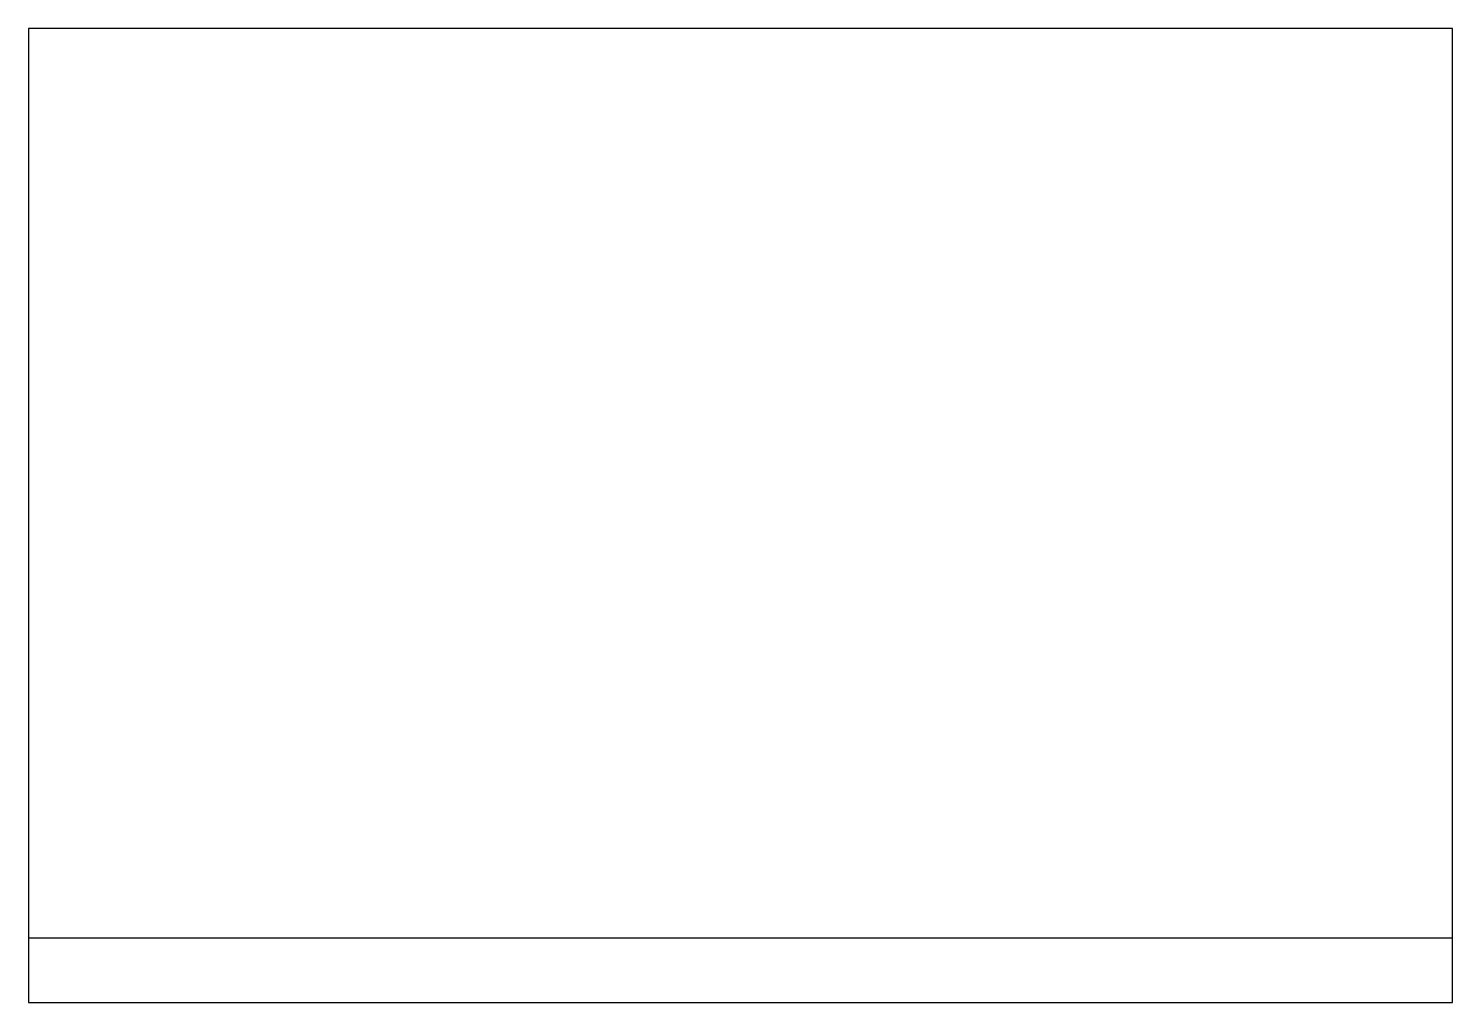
# Model space of a CAD drawing. Header units: millimetres. Extents: x -18 to 137, y -212 to -106.
import ezdxf

# ---------------------------------------------------------------- set-up
doc = ezdxf.new("R2010")
doc.units = ezdxf.units.MM
doc.layers.get('0').update_dxf_attribs({"linetype": 'CONTINUOUS'})

msp = doc.modelspace()

# ---------------------------------------------------------------- linework, layer by layer
for points in [[(-18, -212), (137, -212), (137, -106), (-18, -106)], [(-18, -212), (137, -212), (137, -205), (-18, -205)]]:
    msp.add_lwpolyline(points, close=True)

doc.saveas('drawing.dxf')
